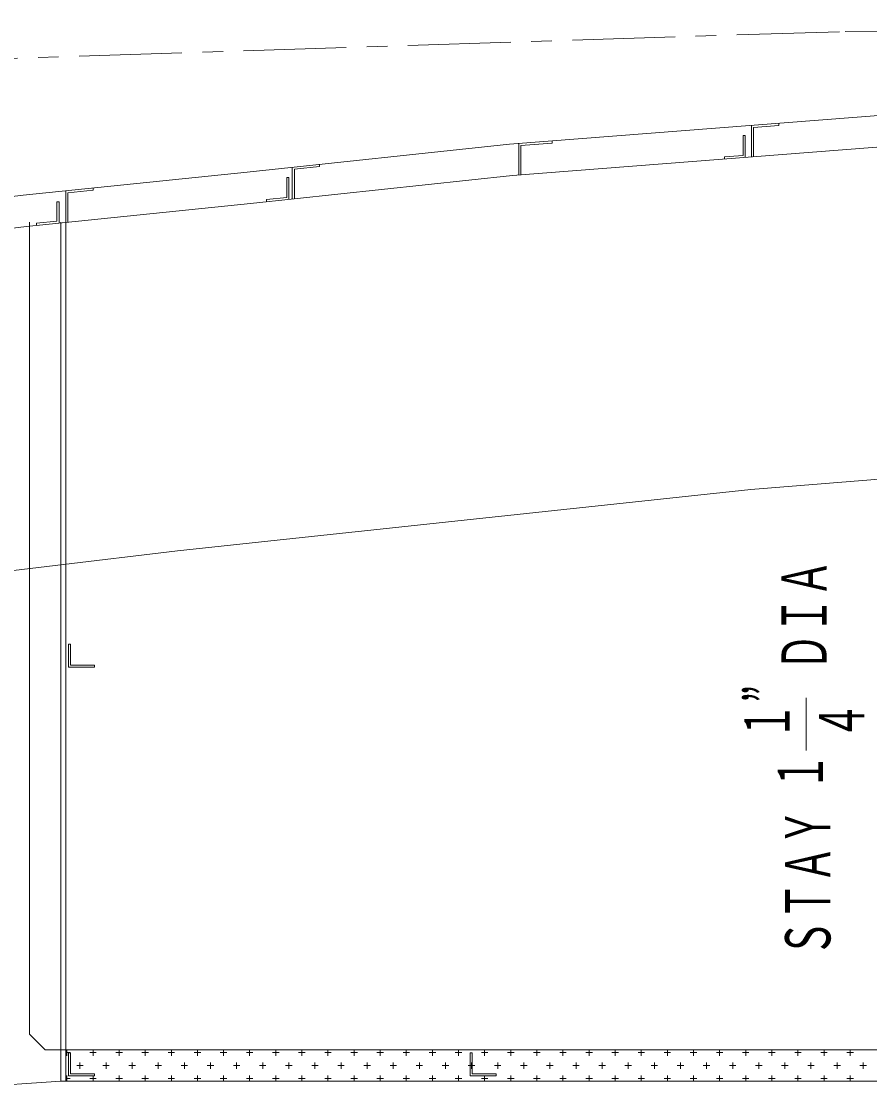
# Model space of a CAD drawing. Units: millimetres, scale not verified. Extents: x -28714 to 28714, y -20310 to 20310.
# Drawn here: x -8522 to -6458, y -8433 to -5848 of the extents above; entities that cross this region are included whole.
import ezdxf
from ezdxf.enums import TextEntityAlignment as Align

# ---------------------------------------------------------------- set-up
doc = ezdxf.new("R2010")
doc.units = ezdxf.units.MM
doc.header["$LTSCALE"] = 50
doc.linetypes.add('CHAIN1', pattern=[8, 5, -1, 1, -1])
for name, color, linetype, lineweight in [('0-0_0', 3, 'Continuous', 18), ('0-1', 4, 'CHAIN1', 18), ('0-2_寸法', 2, 'Continuous', 18)]:
    doc.layers.add(name, color=color, linetype=linetype, lineweight=lineweight)
doc.styles.add('ＭＳ ゴシック', font='')
doc.styles.get('ＭＳ ゴシック').set_extended_font_data('MS Gothic')

msp = doc.modelspace()

# ---------------------------------------------------------------- linework, layer by layer
at = {"layer": '0-0_0'}
for p, q in [((-6679.51, -6096.22), (-6679.51, -6101.32)), ((-6765.94, -6125.69), (-6760.86, -6125.69)), ((-6760.86, -6125.69), (-6760.86, -6178.97)), ((-6745.87, -6177.81), (-6745.87, -6101.38)), ((-7311.6, -6221.78), (-7311.6, -6145.35)), ((-6811.17, -6177.56), (-6811.17, -6182.88)), ((-7862.52, -6203.46), (-7862.52, -6280.1)), ((-7796.16, -6196.38), (-7796.16, -6201.49)), ((-7876.22, -6227.98), (-7871.14, -6227.98)), ((-7871.14, -6227.98), (-7871.14, -6281.02)), ((-8346.83, -6253.77), (-8346.83, -6258.88)), ((-8413.19, -6336.69), (-8413.19, -6260.61)), ((-8408.11, -6265.2), (-8346.83, -6258.88)), ((-8408.11, -6336.69), (-8408.11, -6265.2)), ((-7924.88, -6281.64), (-7924.88, -6286.75)), ((-8434.83, -6287.15), (-8429.75, -6287.15)), ((-8429.75, -6287.15), (-8429.75, -6338.92)), ((-8502.09, -6336.69), (-8502.09, -8312.14)), ((-8484.31, -6339.44), (-8484.31, -6344.55)), ((-8425.89, -6336.69), (-8425.89, -8426.8)), ((-8413.19, -6336.69), (-8413.19, -8426.8)), ((-8502.09, -8312.14), (-8463.63, -8350.6)), ((-8413.19, -8350.6), (-8463.63, -8350.6)), ((-8413.19, -8350.6), (-4235.61, -8350.6)), ((-8413.19, -8357.25), (-8402.78, -8357.25)), ((-8410.72, -8365.19), (-8410.72, -8350.6)), ((-8355.15, -8357.25), (-8339.28, -8357.25)), ((-8347.22, -8365.19), (-8347.22, -8350.6)), ((-8291.65, -8357.25), (-8275.78, -8357.25)), ((-8283.72, -8365.19), (-8283.72, -8350.6)), ((-8228.15, -8357.25), (-8212.28, -8357.25)), ((-8220.22, -8365.19), (-8220.22, -8350.6)), ((-8164.65, -8357.25), (-8148.78, -8357.25)), ((-8156.72, -8365.19), (-8156.72, -8350.6)), ((-8101.15, -8357.25), (-8085.28, -8357.25)), ((-8093.22, -8365.19), (-8093.22, -8350.6)), ((-8037.65, -8357.25), (-8021.78, -8357.25)), ((-8029.72, -8365.19), (-8029.72, -8350.6)), ((-7974.15, -8357.25), (-7958.28, -8357.25)), ((-7966.22, -8365.19), (-7966.22, -8350.6)), ((-7910.65, -8357.25), (-7894.78, -8357.25)), ((-7902.72, -8365.19), (-7902.72, -8350.6)), ((-7847.15, -8357.25), (-7831.28, -8357.25)), ((-7839.22, -8365.19), (-7839.22, -8350.6)), ((-7783.65, -8357.25), (-7767.78, -8357.25)), ((-7775.72, -8365.19), (-7775.72, -8350.6)), ((-7720.15, -8357.25), (-7704.28, -8357.25)), ((-7712.22, -8365.19), (-7712.22, -8350.6)), ((-7656.65, -8357.25), (-7640.78, -8357.25)), ((-7648.72, -8365.19), (-7648.72, -8350.6)), ((-7593.15, -8357.25), (-7577.28, -8357.25)), ((-7585.22, -8365.19), (-7585.22, -8350.6)), ((-7529.65, -8357.25), (-7513.78, -8357.25)), ((-7521.72, -8365.19), (-7521.72, -8350.6)), ((-7466.15, -8357.25), (-7450.28, -8357.25)), ((-7458.22, -8365.19), (-7458.22, -8350.6)), ((-7402.65, -8357.25), (-7386.78, -8357.25)), ((-7394.72, -8365.19), (-7394.72, -8350.6)), ((-7339.15, -8357.25), (-7323.28, -8357.25)), ((-7331.22, -8365.19), (-7331.22, -8350.6)), ((-7275.65, -8357.25), (-7259.78, -8357.25)), ((-7267.72, -8365.19), (-7267.72, -8350.6)), ((-7212.15, -8357.25), (-7196.28, -8357.25)), ((-7204.22, -8365.19), (-7204.22, -8350.6)), ((-7148.65, -8357.25), (-7132.78, -8357.25)), ((-7140.72, -8365.19), (-7140.72, -8350.6)), ((-7085.15, -8357.25), (-7069.28, -8357.25)), ((-7077.22, -8365.19), (-7077.22, -8350.6)), ((-7021.65, -8357.25), (-7005.78, -8357.25)), ((-7013.72, -8365.19), (-7013.72, -8350.6)), ((-6958.15, -8357.25), (-6942.28, -8357.25)), ((-6950.22, -8365.19), (-6950.22, -8350.6)), ((-6894.65, -8357.25), (-6878.78, -8357.25)), ((-6886.72, -8365.19), (-6886.72, -8350.6)), ((-6831.15, -8357.25), (-6815.28, -8357.25)), ((-6823.22, -8365.19), (-6823.22, -8350.6)), ((-6767.65, -8357.25), (-6751.78, -8357.25)), ((-6759.72, -8365.19), (-6759.72, -8350.6)), ((-6704.15, -8357.25), (-6688.28, -8357.25)), ((-6696.22, -8365.19), (-6696.22, -8350.6)), ((-6640.65, -8357.25), (-6624.78, -8357.25)), ((-6632.72, -8365.19), (-6632.72, -8350.6)), ((-6577.15, -8357.25), (-6561.28, -8357.25)), ((-6569.22, -8365.19), (-6569.22, -8350.6)), ((-6513.65, -8357.25), (-6497.78, -8357.25)), ((-6505.72, -8365.19), (-6505.72, -8350.6)), ((-8386.9, -8389), (-8371.03, -8389)), ((-8378.97, -8396.94), (-8378.97, -8381.07)), ((-8323.4, -8389), (-8307.53, -8389)), ((-8315.47, -8396.94), (-8315.47, -8381.07)), ((-8259.9, -8389), (-8244.03, -8389)), ((-8251.97, -8396.94), (-8251.97, -8381.07)), ((-8196.4, -8389), (-8180.53, -8389)), ((-8188.47, -8396.94), (-8188.47, -8381.07)), ((-8132.9, -8389), (-8117.03, -8389)), ((-8124.97, -8396.94), (-8124.97, -8381.07)), ((-8069.4, -8389), (-8053.53, -8389)), ((-8061.47, -8396.94), (-8061.47, -8381.07)), ((-8005.9, -8389), (-7990.03, -8389)), ((-7997.97, -8396.94), (-7997.97, -8381.07)), ((-7942.4, -8389), (-7926.53, -8389)), ((-7934.47, -8396.94), (-7934.47, -8381.07)), ((-7878.9, -8389), (-7863.03, -8389)), ((-7870.97, -8396.94), (-7870.97, -8381.07)), ((-7815.4, -8389), (-7799.53, -8389)), ((-7807.47, -8396.94), (-7807.47, -8381.07)), ((-7751.9, -8389), (-7736.03, -8389)), ((-7743.97, -8396.94), (-7743.97, -8381.07)), ((-7688.4, -8389), (-7672.53, -8389)), ((-7680.47, -8396.94), (-7680.47, -8381.07)), ((-7624.9, -8389), (-7609.03, -8389)), ((-7616.97, -8396.94), (-7616.97, -8381.07)), ((-7561.4, -8389), (-7545.53, -8389)), ((-7553.47, -8396.94), (-7553.47, -8381.07)), ((-7497.9, -8389), (-7482.03, -8389)), ((-7489.97, -8396.94), (-7489.97, -8381.07)), ((-7434.4, -8389), (-7418.53, -8389)), ((-7426.47, -8396.94), (-7426.47, -8381.07)), ((-7370.9, -8389), (-7355.03, -8389)), ((-7362.97, -8396.94), (-7362.97, -8381.07)), ((-7307.4, -8389), (-7291.53, -8389)), ((-7299.47, -8396.94), (-7299.47, -8381.07)), ((-7243.9, -8389), (-7228.03, -8389)), ((-7235.97, -8396.94), (-7235.97, -8381.07)), ((-7180.4, -8389), (-7164.53, -8389)), ((-7172.47, -8396.94), (-7172.47, -8381.07)), ((-7116.9, -8389), (-7101.03, -8389)), ((-7108.97, -8396.94), (-7108.97, -8381.07)), ((-7053.4, -8389), (-7037.53, -8389)), ((-7045.47, -8396.94), (-7045.47, -8381.07)), ((-6989.9, -8389), (-6974.03, -8389)), ((-6981.97, -8396.94), (-6981.97, -8381.07)), ((-6926.4, -8389), (-6910.53, -8389)), ((-6918.47, -8396.94), (-6918.47, -8381.07)), ((-6862.9, -8389), (-6847.03, -8389)), ((-6854.97, -8396.94), (-6854.97, -8381.07)), ((-6799.4, -8389), (-6783.53, -8389)), ((-6791.47, -8396.94), (-6791.47, -8381.07)), ((-6735.9, -8389), (-6720.03, -8389)), ((-6727.97, -8396.94), (-6727.97, -8381.07)), ((-6672.4, -8389), (-6656.53, -8389)), ((-6664.47, -8396.94), (-6664.47, -8381.07)), ((-6608.9, -8389), (-6593.03, -8389)), ((-6600.97, -8396.94), (-6600.97, -8381.07)), ((-6545.4, -8389), (-6529.53, -8389)), ((-6537.47, -8396.94), (-6537.47, -8381.07)), ((-6481.9, -8389), (-6466.03, -8389)), ((-6473.97, -8396.94), (-6473.97, -8381.07)), ((-8425.89, -8426.8), (-3395.03, -8426.8)), ((-8413.19, -8420.75), (-8402.78, -8420.75)), ((-8410.72, -8426.8), (-8410.72, -8412.82)), ((-8355.15, -8420.75), (-8339.28, -8420.75)), ((-8347.22, -8426.8), (-8347.22, -8412.82)), ((-8291.65, -8420.75), (-8275.78, -8420.75)), ((-8283.72, -8426.8), (-8283.72, -8412.82)), ((-8228.15, -8420.75), (-8212.28, -8420.75)), ((-8220.22, -8426.8), (-8220.22, -8412.82)), ((-8164.65, -8420.75), (-8148.78, -8420.75)), ((-8156.72, -8426.8), (-8156.72, -8412.82)), ((-8101.15, -8420.75), (-8085.28, -8420.75)), ((-8093.22, -8426.8), (-8093.22, -8412.82)), ((-8037.65, -8420.75), (-8021.78, -8420.75)), ((-8029.72, -8426.8), (-8029.72, -8412.82)), ((-7974.15, -8420.75), (-7958.28, -8420.75)), ((-7966.22, -8426.8), (-7966.22, -8412.82)), ((-7910.65, -8420.75), (-7894.78, -8420.75)), ((-7902.72, -8426.8), (-7902.72, -8412.82)), ((-7847.15, -8420.75), (-7831.28, -8420.75)), ((-7839.22, -8426.8), (-7839.22, -8412.82)), ((-7783.65, -8420.75), (-7767.78, -8420.75)), ((-7775.72, -8426.8), (-7775.72, -8412.82)), ((-7720.15, -8420.75), (-7704.28, -8420.75)), ((-7712.22, -8426.8), (-7712.22, -8412.82)), ((-7656.65, -8420.75), (-7640.78, -8420.75)), ((-7648.72, -8426.8), (-7648.72, -8412.82)), ((-7593.15, -8420.75), (-7577.28, -8420.75)), ((-7585.22, -8426.8), (-7585.22, -8412.82)), ((-7529.65, -8420.75), (-7513.78, -8420.75)), ((-7521.72, -8426.8), (-7521.72, -8412.82)), ((-7466.15, -8420.75), (-7450.28, -8420.75)), ((-7458.22, -8426.8), (-7458.22, -8412.82)), ((-7402.65, -8420.75), (-7386.78, -8420.75)), ((-7394.72, -8426.8), (-7394.72, -8412.82)), ((-7339.15, -8420.75), (-7323.28, -8420.75)), ((-7331.22, -8426.8), (-7331.22, -8412.82)), ((-7275.65, -8420.75), (-7259.78, -8420.75)), ((-7267.72, -8426.8), (-7267.72, -8412.82)), ((-7212.15, -8420.75), (-7196.28, -8420.75)), ((-7204.22, -8426.8), (-7204.22, -8412.82)), ((-7148.65, -8420.75), (-7132.78, -8420.75)), ((-7140.72, -8426.8), (-7140.72, -8412.82)), ((-7085.15, -8420.75), (-7069.28, -8420.75)), ((-7077.22, -8426.8), (-7077.22, -8412.82)), ((-7021.65, -8420.75), (-7005.78, -8420.75)), ((-7013.72, -8426.8), (-7013.72, -8412.82)), ((-6958.15, -8420.75), (-6942.28, -8420.75)), ((-6950.22, -8426.8), (-6950.22, -8412.82)), ((-6894.65, -8420.75), (-6878.78, -8420.75)), ((-6886.72, -8426.8), (-6886.72, -8412.82)), ((-6831.15, -8420.75), (-6815.28, -8420.75)), ((-6823.22, -8426.8), (-6823.22, -8412.82)), ((-6767.65, -8420.75), (-6751.78, -8420.75)), ((-6759.72, -8426.8), (-6759.72, -8412.82)), ((-6704.15, -8420.75), (-6688.28, -8420.75)), ((-6696.22, -8426.8), (-6696.22, -8412.82)), ((-6640.65, -8420.75), (-6624.78, -8420.75)), ((-6632.72, -8426.8), (-6632.72, -8412.82)), ((-6577.15, -8420.75), (-6561.28, -8420.75)), ((-6569.22, -8426.8), (-6569.22, -8412.82)), ((-6513.65, -8420.75), (-6497.78, -8420.75)), ((-6505.72, -8426.8), (-6505.72, -8412.82))]:
    msp.add_line(p, q, dxfattribs=at)
for points in [[(-12307.01, -6900.48), (-11318.92, -6679.4), (-10697.07, -6567.71), (-10110.23, -6475.73), (-9564.09, -6392.69), (-9086.05, -6339.9), (-8517.1, -6271.32), (-7972.24, -6215.17), (-7334.16, -6147.1), (-6238.38, -6061.94), (-5775.23, -6025.94), (-5151.31, -5990.62), (-4617.28, -5963.93), (-4031.09, -5934.63), (-3569.55, -5915.69), (-2935.32, -5897.23), (-1816.43, -5864.67), (-1376.12, -5864.67), (-719.23, -5847.85), (307.44, -5847.85)], [(-12290.87, -6974.96), (-11303.86, -6754.12), (-10684.43, -6642.86), (-10098.61, -6551.04), (-9554.18, -6468.25), (-9077.31, -6415.6), (-8508.63, -6347.05), (-7964.29, -6290.95), (-7327.16, -6222.99), (-6232.47, -6137.91), (-5770.13, -6101.97), (-5147.25, -6066.71), (-4613.48, -6040.04), (-4027.62, -6010.76), (-3566.88, -5991.84), (-2933.11, -5973.4), (-1815.33, -5940.87), (-1375.14, -5940.87), (-718.26, -5924.05), (307.86, -5924.05)], [(-6811.17, -6177.79), (-6765.94, -6174.27), (-6765.94, -6125.69)], [(-6740.79, -6177.81), (-6740.79, -6106.08), (-6679.51, -6101.32)], [(-7306.52, -6221.38), (-7306.52, -6150.05), (-7230.55, -6144.14), (-7230.55, -6139.05)], [(-7857.44, -6279.55), (-7857.44, -6208.03), (-7796.16, -6201.49)], [(-7924.88, -6281.64), (-7876.22, -6276.45), (-7876.22, -6227.98)], [(-8484.31, -6339.44), (-8434.83, -6334.34), (-8434.83, -6287.15)], [(-16734.22, -9127.84), (-15704.23, -8702.51), (-14508.76, -8310.2), (-13567.41, -8065.29), (-12531.28, -7826.91), (-12323.33, -7779.07), (-10515.1, -7455.21), (-9035.39, -7243.79), (-8141.54, -7136.81), (-6746.95, -6987.51), (-4955.97, -6842.71), (-3662.94, -6775.5), (-1969.87, -6714.38), (-1201.03, -6701.03), (61.25, -6671.74)], [(-15704.23, -9249.9), (-15100.48, -9111.36), (-14488.07, -8992.63), (-14016.3, -8913.44), (-12888.24, -8748.17), (-12307.01, -8686.4), (-11411.64, -8615.42), (-10590.46, -8548.29), (-9408.45, -8481.31), (-8639.68, -8441.43), (-8425.89, -8426.8)]]:
    msp.add_lwpolyline(points, dxfattribs=at)
at = {"layer": '0-0_0', "color": 4, "linetype": 'CHAIN1'}
msp.add_lwpolyline([(-6518, -5872.82), (-4608.92, -5852.81), (-1845.32, -5852.81)], dxfattribs=at)
at = {"layer": '0-0_0'}
for points in [[(-8401.78, -7363.71), (-8401.78, -7414.44), (-8343.36, -7414.44), (-8343.36, -7419.52), (-8406.86, -7419.52), (-8406.86, -7363.71)], [(-8401.78, -8358.29), (-8401.78, -8409.02), (-8343.36, -8409.02), (-8343.36, -8414.1), (-8406.86, -8414.1), (-8406.86, -8358.29)], [(-7424.79, -8358.29), (-7424.79, -8409.02), (-7366.37, -8409.02), (-7366.37, -8414.1), (-7429.87, -8414.1), (-7429.87, -8358.29)]]:
    msp.add_lwpolyline(points, close=True, dxfattribs=at)
at = {"layer": '0-1'}
msp.add_line((-9580.17, -5971.25), (-6518, -5872.82), dxfattribs=at)
at = {"layer": '0-2_寸法'}
msp.add_line((-6612.63, -7622.62), (-6612.63, -7494.38), dxfattribs=at)

# ---------------------------------------------------------------- texts
at = {"layer": '0-2_寸法', "style": 'ＭＳ ゴシック', "width": 0.6}
for s, p in [('ＤＩＡ', (-6529.76, -7428.17)), ('１”', (-6620.09, -7596.05)), ('４', (-6438.29, -7595.23)), ('１', (-6538.59, -7719.52)), ('ＳＴＡＹ', (-6520.75, -8124.25))]:
    msp.add_text(s, height=110, rotation=90, dxfattribs=at).set_placement(p, align=Align.BOTTOM_LEFT)

doc.saveas('drawing.dxf')
